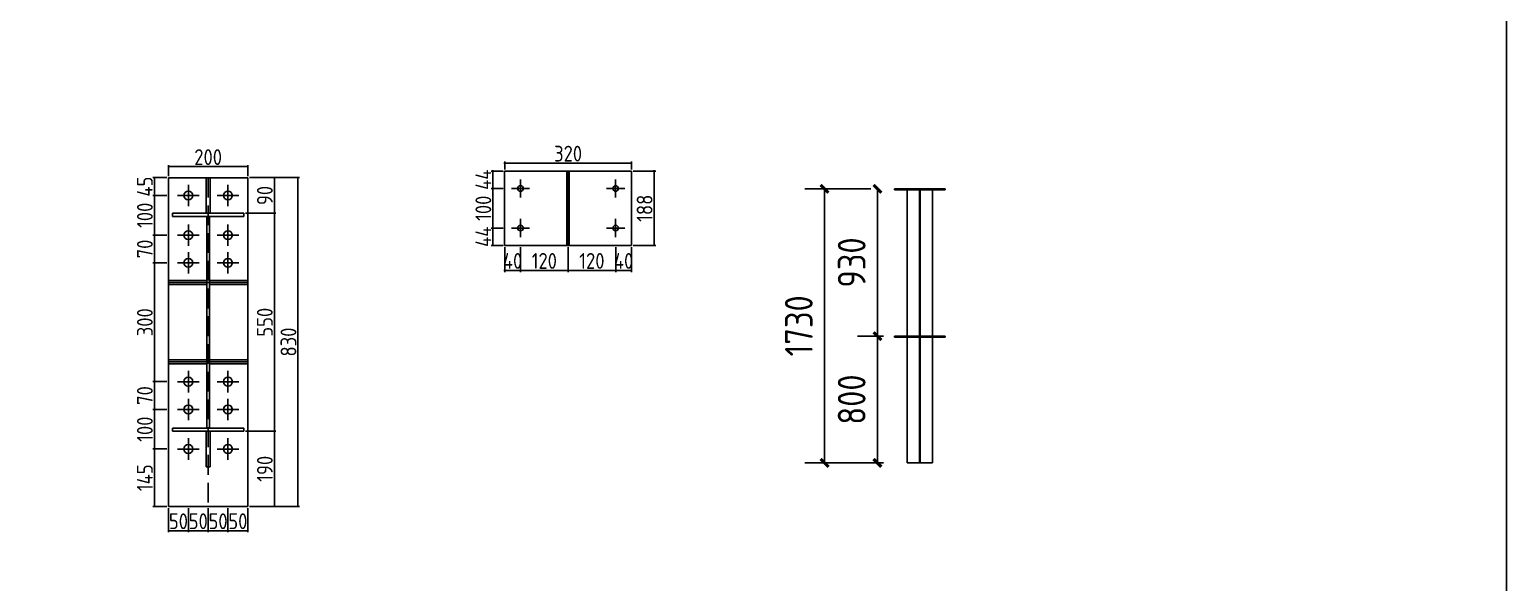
# Model space of a CAD drawing. Extents: x 102162 to 621267, y -39398 to 328893.
# Drawn here: x 306283 to 324912, y 226206 to 233186 of the extents above; entities that cross this region are included whole.
import ezdxf

# ---------------------------------------------------------------- set-up
doc = ezdxf.new("R2010")
doc.units = 0
doc.header["$LTSCALE"] = 1000
doc.header["$MEASUREMENT"] = 0
doc.linetypes.add('DASH', pattern=[0.35, 0.25, -0.1])
doc.styles.get("Standard").update_dxf_attribs({"font": 'gbenor.shx', "bigfont": 'gbcbig.shx'})
doc.dimstyles.get("Standard").update_dxf_attribs({"dimscale": 100, "dimtxt": 3.5, "dimasz": 1, "dimexe": 2.5, "dimexo": 3, "dimgap": 1.5, "dimtad": 1, "dimdec": 0, "dimzin": 0, "dimdsep": 46, "dimtxsty": 'Standard', "dimblk": 'ARCHTICK', "dimcen": 0.09, "dimadec": 0, "dimazin": 0, "dimtfac": 1, "dimtdec": 0, "dimtix": 1, "dimtmove": 2, "dimatfit": 3, "dimfxl": 1, "dimtolj": 1, "dimtzin": 0, "dimarcsym": 0})

# ---------------------------------------------------------------- blocks, each defined once
blk = doc.blocks.new('_ArchTick')
at = {"color": 0, "linetype": 'ByBlock', "const_width": 0.4}
blk.add_lwpolyline([(-0.5, -0.5), (0.5, 0.5)], dxfattribs=at)
blk = doc.blocks.new('*D6180')
at = {"color": 3, "lineweight": -2}
for p, q in [((317053, 229315), (316728, 229315)), ((316978, 227715), (316978, 229315)), ((317053, 227715), (316728, 227715))]:
    blk.add_line(p, q, dxfattribs=at)
at = {"layer": 'Defpoints', "color": 0}
for p in [(316978, 229315), (317353, 229315), (317353, 227715)]:
    blk.add_point(p, dxfattribs=at)
at = {"color": 3, "lineweight": -2, "xscale": 100, "yscale": 100, "zscale": 100}
for p, rotation in [((316978, 229315), 90), ((316978, 227715), 270)]:
    blk.add_blockref('_ArchTick', p, dxfattribs=dict(at, rotation=rotation))
at = {"color": 0, "insert": (316653, 228515), "char_height": 350, "attachment_point": 5, "rotation": 90}
blk.add_mtext('\\A1;800', dxfattribs=at)
blk = doc.blocks.new('*D6181')
at = {"color": 3, "lineweight": -2}
for p, q in [((316893, 231175), (316728, 231175)), ((316978, 229315), (316978, 231175)), ((316893, 229315), (316728, 229315))]:
    blk.add_line(p, q, dxfattribs=at)
at = {"layer": 'Defpoints', "color": 0}
for p in [(316978, 231175), (317193, 231175), (317193, 229315)]:
    blk.add_point(p, dxfattribs=at)
at = {"color": 3, "lineweight": -2, "xscale": 100, "yscale": 100, "zscale": 100}
for p, rotation in [((316978, 231175), 90), ((316978, 229315), 270)]:
    blk.add_blockref('_ArchTick', p, dxfattribs=dict(at, rotation=rotation))
at = {"color": 0, "insert": (316653, 230245), "char_height": 350, "attachment_point": 5, "rotation": 90}
blk.add_mtext('\\A1;930', dxfattribs=at)
blk = doc.blocks.new('*D6151')
at = {"color": 3, "lineweight": -2}
for p, q in [((316893, 231175), (316061, 231175)), ((316311, 227715), (316311, 231175)), ((317053, 227715), (316061, 227715))]:
    blk.add_line(p, q, dxfattribs=at)
at = {"layer": 'Defpoints', "color": 0}
for p in [(316311, 231175), (317193, 231175), (317353, 227715)]:
    blk.add_point(p, dxfattribs=at)
at = {"color": 3, "lineweight": -2, "xscale": 100, "yscale": 100, "zscale": 100}
for p, rotation in [((316311, 231175), 90), ((316311, 227715), 270)]:
    blk.add_blockref('_ArchTick', p, dxfattribs=dict(at, rotation=rotation))
at = {"color": 0, "insert": (315986, 229445), "char_height": 350, "attachment_point": 5, "rotation": 90}
blk.add_mtext('\\A1;1730', dxfattribs=at)
blk = doc.blocks.new('*D6214')
at = {"color": 0, "lineweight": -2}
for p, q in [((308036, 227146), (308036, 226839)), ((308286, 227146), (308286, 226839)), ((308026, 226859), (308296, 226859))]:
    blk.add_line(p, q, dxfattribs=at)
at = {"layer": 'Defpoints', "color": 0}
for p in [(308036, 227166), (308286, 227166), (308286, 226859)]:
    blk.add_point(p, dxfattribs=at)
at = {"color": 0, "lineweight": -2, "xscale": 10, "yscale": 10, "zscale": 10, "rotation": 180}
blk.add_blockref('_ArchTick', (308036, 226859), dxfattribs=at)
at = {"color": 0, "lineweight": -2, "xscale": 10, "yscale": 10, "zscale": 10}
blk.add_blockref('_ArchTick', (308286, 226859), dxfattribs=at)
at = {"color": 0, "insert": (308161, 226979), "char_height": 200, "attachment_point": 5}
blk.add_mtext('\\A1;50', dxfattribs=at)
blk = doc.blocks.new('*D6215')
at = {"color": 0, "lineweight": -2}
for p, q in [((308286, 227146), (308286, 226839)), ((308536, 227146), (308536, 226839)), ((308276, 226859), (308546, 226859))]:
    blk.add_line(p, q, dxfattribs=at)
at = {"layer": 'Defpoints', "color": 0}
for p in [(308286, 227166), (308536, 227166), (308536, 226859)]:
    blk.add_point(p, dxfattribs=at)
at = {"color": 0, "lineweight": -2, "xscale": 10, "yscale": 10, "zscale": 10, "rotation": 180}
blk.add_blockref('_ArchTick', (308286, 226859), dxfattribs=at)
at = {"color": 0, "lineweight": -2, "xscale": 10, "yscale": 10, "zscale": 10}
blk.add_blockref('_ArchTick', (308536, 226859), dxfattribs=at)
at = {"color": 0, "insert": (308411, 226979), "char_height": 200, "attachment_point": 5}
blk.add_mtext('\\A1;50', dxfattribs=at)
blk = doc.blocks.new('*D6216')
at = {"color": 0, "lineweight": -2}
for p, q in [((308536, 227146), (308536, 226839)), ((308786, 227146), (308786, 226839)), ((308526, 226859), (308796, 226859))]:
    blk.add_line(p, q, dxfattribs=at)
at = {"layer": 'Defpoints', "color": 0}
for p in [(308536, 227166), (308786, 227166), (308786, 226859)]:
    blk.add_point(p, dxfattribs=at)
at = {"color": 0, "lineweight": -2, "xscale": 10, "yscale": 10, "zscale": 10, "rotation": 180}
blk.add_blockref('_ArchTick', (308536, 226859), dxfattribs=at)
at = {"color": 0, "lineweight": -2, "xscale": 10, "yscale": 10, "zscale": 10}
blk.add_blockref('_ArchTick', (308786, 226859), dxfattribs=at)
at = {"color": 0, "insert": (308661, 226979), "char_height": 200, "attachment_point": 5}
blk.add_mtext('\\A1;50', dxfattribs=at)
blk = doc.blocks.new('*D6217')
at = {"color": 0, "lineweight": -2}
for p, q in [((308786, 227146), (308786, 226839)), ((309036, 227146), (309036, 226839)), ((308776, 226859), (309046, 226859))]:
    blk.add_line(p, q, dxfattribs=at)
at = {"layer": 'Defpoints', "color": 0}
for p in [(308786, 227166), (309036, 227166), (309036, 226859)]:
    blk.add_point(p, dxfattribs=at)
at = {"color": 0, "lineweight": -2, "xscale": 10, "yscale": 10, "zscale": 10, "rotation": 180}
blk.add_blockref('_ArchTick', (308786, 226859), dxfattribs=at)
at = {"color": 0, "lineweight": -2, "xscale": 10, "yscale": 10, "zscale": 10}
blk.add_blockref('_ArchTick', (309036, 226859), dxfattribs=at)
at = {"color": 0, "insert": (308911, 226979), "char_height": 200, "attachment_point": 5}
blk.add_mtext('\\A1;50', dxfattribs=at)
blk = doc.blocks.new('*D6218')
at = {"color": 0, "lineweight": -2}
for p, q in [((308016, 231316), (307838, 231316)), ((307858, 231316), (307858, 231326)), ((307858, 231316), (307858, 231091)), ((308016, 231091), (307838, 231091)), ((307858, 231091), (307858, 231081))]:
    blk.add_line(p, q, dxfattribs=at)
at = {"layer": 'Defpoints', "color": 0}
for p in [(308036, 231316), (307858, 231091), (308036, 231091)]:
    blk.add_point(p, dxfattribs=at)
at = {"color": 0, "lineweight": -2, "xscale": 10, "yscale": 10, "zscale": 10}
for p, rotation in [((307858, 231316), 270), ((307858, 231091), 90)]:
    blk.add_blockref('_ArchTick', p, dxfattribs=dict(at, rotation=rotation))
at = {"color": 0, "insert": (307738, 231203), "char_height": 200, "attachment_point": 5, "rotation": 90}
blk.add_mtext('\\A1;45', dxfattribs=at)
blk = doc.blocks.new('*D6157')
at = {"color": 0, "lineweight": -2}
for p, q in [((308016, 231091), (307838, 231091)), ((307858, 231101), (307858, 230581)), ((308016, 230591), (307838, 230591))]:
    blk.add_line(p, q, dxfattribs=at)
at = {"layer": 'Defpoints', "color": 0}
for p in [(308036, 231091), (307858, 230591), (308036, 230591)]:
    blk.add_point(p, dxfattribs=at)
at = {"color": 0, "lineweight": -2, "xscale": 10, "yscale": 10, "zscale": 10}
for p, rotation in [((307858, 231091), 90), ((307858, 230591), 270)]:
    blk.add_blockref('_ArchTick', p, dxfattribs=dict(at, rotation=rotation))
at = {"color": 0, "insert": (307738, 230841), "char_height": 200, "attachment_point": 5, "rotation": 90}
blk.add_mtext('\\A1;100', dxfattribs=at)
blk = doc.blocks.new('*D6158')
at = {"color": 0, "lineweight": -2}
for p, q in [((308016, 230591), (307838, 230591)), ((307858, 230601), (307858, 230231)), ((308016, 230241), (307838, 230241))]:
    blk.add_line(p, q, dxfattribs=at)
at = {"layer": 'Defpoints', "color": 0}
for p in [(308036, 230591), (307858, 230241), (308036, 230241)]:
    blk.add_point(p, dxfattribs=at)
at = {"color": 0, "lineweight": -2, "xscale": 10, "yscale": 10, "zscale": 10}
for p, rotation in [((307858, 230591), 90), ((307858, 230241), 270)]:
    blk.add_blockref('_ArchTick', p, dxfattribs=dict(at, rotation=rotation))
at = {"color": 0, "insert": (307738, 230416), "char_height": 200, "attachment_point": 5, "rotation": 90}
blk.add_mtext('\\A1;70', dxfattribs=at)
blk = doc.blocks.new('*D6159')
at = {"color": 0, "lineweight": -2}
for p, q in [((307858, 230251), (307858, 228731)), ((308016, 230241), (307838, 230241)), ((308016, 228741), (307838, 228741))]:
    blk.add_line(p, q, dxfattribs=at)
at = {"layer": 'Defpoints', "color": 0}
for p in [(308036, 230241), (307858, 228741), (308036, 228741)]:
    blk.add_point(p, dxfattribs=at)
at = {"color": 0, "lineweight": -2, "xscale": 10, "yscale": 10, "zscale": 10}
for p, rotation in [((307858, 230241), 90), ((307858, 228741), 270)]:
    blk.add_blockref('_ArchTick', p, dxfattribs=dict(at, rotation=rotation))
at = {"color": 0, "insert": (307738, 229491), "char_height": 200, "attachment_point": 5, "rotation": 90}
blk.add_mtext('\\A1;300', dxfattribs=at)
blk = doc.blocks.new('*D6160')
at = {"color": 0, "lineweight": -2}
for p, q in [((308016, 228741), (307838, 228741)), ((307858, 228751), (307858, 228381)), ((308016, 228391), (307838, 228391))]:
    blk.add_line(p, q, dxfattribs=at)
at = {"layer": 'Defpoints', "color": 0}
for p in [(308036, 228741), (307858, 228391), (308036, 228391)]:
    blk.add_point(p, dxfattribs=at)
at = {"color": 0, "lineweight": -2, "xscale": 10, "yscale": 10, "zscale": 10}
for p, rotation in [((307858, 228741), 90), ((307858, 228391), 270)]:
    blk.add_blockref('_ArchTick', p, dxfattribs=dict(at, rotation=rotation))
at = {"color": 0, "insert": (307738, 228566), "char_height": 200, "attachment_point": 5, "rotation": 90}
blk.add_mtext('\\A1;70', dxfattribs=at)
blk = doc.blocks.new('*D6161')
at = {"color": 0, "lineweight": -2}
for p, q in [((308016, 228391), (307838, 228391)), ((307858, 228401), (307858, 227881)), ((308016, 227891), (307838, 227891))]:
    blk.add_line(p, q, dxfattribs=at)
at = {"layer": 'Defpoints', "color": 0}
for p in [(308036, 228391), (307858, 227891), (308036, 227891)]:
    blk.add_point(p, dxfattribs=at)
at = {"color": 0, "lineweight": -2, "xscale": 10, "yscale": 10, "zscale": 10}
for p, rotation in [((307858, 228391), 90), ((307858, 227891), 270)]:
    blk.add_blockref('_ArchTick', p, dxfattribs=dict(at, rotation=rotation))
at = {"color": 0, "insert": (307738, 228141), "char_height": 200, "attachment_point": 5, "rotation": 90}
blk.add_mtext('\\A1;100', dxfattribs=at)
blk = doc.blocks.new('*D6162')
at = {"color": 0, "lineweight": -2}
for p, q in [((308016, 227891), (307838, 227891)), ((307858, 227901), (307858, 227156)), ((308016, 227166), (307838, 227166))]:
    blk.add_line(p, q, dxfattribs=at)
at = {"layer": 'Defpoints', "color": 0}
for p in [(308036, 227891), (307858, 227166), (308036, 227166)]:
    blk.add_point(p, dxfattribs=at)
at = {"color": 0, "lineweight": -2, "xscale": 10, "yscale": 10, "zscale": 10}
for p, rotation in [((307858, 227891), 90), ((307858, 227166), 270)]:
    blk.add_blockref('_ArchTick', p, dxfattribs=dict(at, rotation=rotation))
at = {"color": 0, "insert": (307738, 227528), "char_height": 200, "attachment_point": 5, "rotation": 90}
blk.add_mtext('\\A1;145', dxfattribs=at)
blk = doc.blocks.new('*D6163')
at = {"color": 0, "lineweight": -2}
for p, q in [((309006, 228116), (309391, 228116)), ((309371, 227156), (309371, 228126)), ((309056, 227166), (309391, 227166))]:
    blk.add_line(p, q, dxfattribs=at)
at = {"layer": 'Defpoints', "color": 0}
for p in [(308986, 228116), (309371, 228116), (309036, 227166)]:
    blk.add_point(p, dxfattribs=at)
at = {"color": 0, "lineweight": -2, "xscale": 10, "yscale": 10, "zscale": 10}
for p, rotation in [((309371, 228116), 90), ((309371, 227166), 270)]:
    blk.add_blockref('_ArchTick', p, dxfattribs=dict(at, rotation=rotation))
at = {"color": 0, "insert": (309251, 227641), "char_height": 200, "attachment_point": 5, "rotation": 90}
blk.add_mtext('\\A1;190', dxfattribs=at)
blk = doc.blocks.new('*D6219')
at = {"color": 0, "lineweight": -2}
for p, q in [((309006, 230866), (309391, 230866)), ((309371, 228106), (309371, 230876)), ((309006, 228116), (309391, 228116))]:
    blk.add_line(p, q, dxfattribs=at)
at = {"layer": 'Defpoints', "color": 0}
for p in [(308986, 230866), (309371, 230866), (308986, 228116)]:
    blk.add_point(p, dxfattribs=at)
at = {"color": 0, "lineweight": -2, "xscale": 10, "yscale": 10, "zscale": 10}
for p, rotation in [((309371, 230866), 90), ((309371, 228116), 270)]:
    blk.add_blockref('_ArchTick', p, dxfattribs=dict(at, rotation=rotation))
at = {"color": 0, "insert": (309251, 229491), "char_height": 200, "attachment_point": 5, "rotation": 90}
blk.add_mtext('\\A1;550', dxfattribs=at)
blk = doc.blocks.new('*D6220')
at = {"color": 0, "lineweight": -2}
for p, q in [((309056, 231316), (309391, 231316)), ((309371, 230856), (309371, 231326)), ((309006, 230866), (309391, 230866))]:
    blk.add_line(p, q, dxfattribs=at)
at = {"layer": 'Defpoints', "color": 0}
for p in [(309036, 231316), (309371, 231316), (308986, 230866)]:
    blk.add_point(p, dxfattribs=at)
at = {"color": 0, "lineweight": -2, "xscale": 10, "yscale": 10, "zscale": 10}
for p, rotation in [((309371, 231316), 90), ((309371, 230866), 270)]:
    blk.add_blockref('_ArchTick', p, dxfattribs=dict(at, rotation=rotation))
at = {"color": 0, "insert": (309251, 231091), "char_height": 200, "attachment_point": 5, "rotation": 90}
blk.add_mtext('\\A1;90', dxfattribs=at)
blk = doc.blocks.new('*D6221')
at = {"color": 0, "lineweight": -2}
for p, q in [((309056, 231316), (309689, 231316)), ((309669, 227156), (309669, 231326)), ((309056, 227166), (309689, 227166))]:
    blk.add_line(p, q, dxfattribs=at)
at = {"layer": 'Defpoints', "color": 0}
for p in [(309036, 231316), (309669, 231316), (309036, 227166)]:
    blk.add_point(p, dxfattribs=at)
at = {"color": 0, "lineweight": -2, "xscale": 10, "yscale": 10, "zscale": 10}
for p, rotation in [((309669, 231316), 90), ((309669, 227166), 270)]:
    blk.add_blockref('_ArchTick', p, dxfattribs=dict(at, rotation=rotation))
at = {"color": 0, "insert": (309549, 229241), "char_height": 200, "attachment_point": 5, "rotation": 90}
blk.add_mtext('\\A1;830', dxfattribs=at)
blk = doc.blocks.new('*D6222')
at = {"color": 0, "lineweight": -2}
for p, q in [((309046, 231455), (308026, 231455)), ((308036, 231336), (308036, 231475)), ((309036, 231336), (309036, 231475))]:
    blk.add_line(p, q, dxfattribs=at)
at = {"layer": 'Defpoints', "color": 0}
for p in [(308036, 231455), (308036, 231316), (309036, 231316)]:
    blk.add_point(p, dxfattribs=at)
at = {"color": 0, "lineweight": -2, "xscale": 10, "yscale": 10, "zscale": 10, "rotation": 180}
blk.add_blockref('_ArchTick', (308036, 231455), dxfattribs=at)
at = {"color": 0, "lineweight": -2, "xscale": 10, "yscale": 10, "zscale": 10}
blk.add_blockref('_ArchTick', (309036, 231455), dxfattribs=at)
at = {"color": 0, "insert": (308536, 231575), "char_height": 200, "attachment_point": 5}
blk.add_mtext('\\A1;200', dxfattribs=at)
blk = doc.blocks.new('*D6231')
at = {"color": 0, "lineweight": -2}
for p, q in [((312276, 230440), (312276, 230125)), ((312476, 230440), (312476, 230125)), ((312276, 230145), (312266, 230145)), ((312276, 230145), (312476, 230145)), ((312476, 230145), (312486, 230145))]:
    blk.add_line(p, q, dxfattribs=at)
at = {"layer": 'Defpoints', "color": 0}
for p in [(312276, 230460), (312476, 230460), (312476, 230145)]:
    blk.add_point(p, dxfattribs=at)
at = {"color": 0, "lineweight": -2, "xscale": 10, "yscale": 10, "zscale": 10}
blk.add_blockref('_ArchTick', (312276, 230145), dxfattribs=at)
at = {"color": 0, "lineweight": -2, "xscale": 10, "yscale": 10, "zscale": 10, "rotation": 180}
blk.add_blockref('_ArchTick', (312476, 230145), dxfattribs=at)
at = {"color": 0, "insert": (312376, 230265), "char_height": 200, "attachment_point": 5}
blk.add_mtext('\\A1;40', dxfattribs=at)
blk = doc.blocks.new('*D6232')
at = {"color": 0, "lineweight": -2}
for p, q in [((312476, 230440), (312476, 230125)), ((313076, 230440), (313076, 230125)), ((312466, 230145), (313086, 230145))]:
    blk.add_line(p, q, dxfattribs=at)
at = {"layer": 'Defpoints', "color": 0}
for p in [(312476, 230460), (313076, 230460), (313076, 230145)]:
    blk.add_point(p, dxfattribs=at)
at = {"color": 0, "lineweight": -2, "xscale": 10, "yscale": 10, "zscale": 10, "rotation": 180}
blk.add_blockref('_ArchTick', (312476, 230145), dxfattribs=at)
at = {"color": 0, "lineweight": -2, "xscale": 10, "yscale": 10, "zscale": 10}
blk.add_blockref('_ArchTick', (313076, 230145), dxfattribs=at)
at = {"color": 0, "insert": (312776, 230265), "char_height": 200, "attachment_point": 5}
blk.add_mtext('\\A1;120', dxfattribs=at)
blk = doc.blocks.new('*D6233')
at = {"color": 0, "lineweight": -2}
for p, q in [((313076, 230440), (313076, 230125)), ((313676, 230440), (313676, 230125)), ((313066, 230145), (313686, 230145))]:
    blk.add_line(p, q, dxfattribs=at)
at = {"layer": 'Defpoints', "color": 0}
for p in [(313076, 230460), (313676, 230460), (313676, 230145)]:
    blk.add_point(p, dxfattribs=at)
at = {"color": 0, "lineweight": -2, "xscale": 10, "yscale": 10, "zscale": 10, "rotation": 180}
blk.add_blockref('_ArchTick', (313076, 230145), dxfattribs=at)
at = {"color": 0, "lineweight": -2, "xscale": 10, "yscale": 10, "zscale": 10}
blk.add_blockref('_ArchTick', (313676, 230145), dxfattribs=at)
at = {"color": 0, "insert": (313376, 230265), "char_height": 200, "attachment_point": 5}
blk.add_mtext('\\A1;120', dxfattribs=at)
blk = doc.blocks.new('*D6234')
at = {"color": 0, "lineweight": -2}
for p, q in [((313676, 230440), (313676, 230125)), ((313876, 230440), (313876, 230125)), ((313676, 230145), (313666, 230145)), ((313676, 230145), (313876, 230145)), ((313876, 230145), (313886, 230145))]:
    blk.add_line(p, q, dxfattribs=at)
at = {"layer": 'Defpoints', "color": 0}
for p in [(313676, 230460), (313876, 230460), (313876, 230145)]:
    blk.add_point(p, dxfattribs=at)
at = {"color": 0, "lineweight": -2, "xscale": 10, "yscale": 10, "zscale": 10}
blk.add_blockref('_ArchTick', (313676, 230145), dxfattribs=at)
at = {"color": 0, "lineweight": -2, "xscale": 10, "yscale": 10, "zscale": 10, "rotation": 180}
blk.add_blockref('_ArchTick', (313876, 230145), dxfattribs=at)
at = {"color": 0, "insert": (313776, 230265), "char_height": 200, "attachment_point": 5}
blk.add_mtext('\\A1;40', dxfattribs=at)
blk = doc.blocks.new('*D6235')
at = {"color": 0, "lineweight": -2}
for p, q in [((312256, 230680), (312107, 230680)), ((312127, 230680), (312127, 230690)), ((312127, 230460), (312127, 230680)), ((312256, 230460), (312107, 230460)), ((312127, 230460), (312127, 230450))]:
    blk.add_line(p, q, dxfattribs=at)
at = {"layer": 'Defpoints', "color": 0}
for p in [(312127, 230680), (312276, 230680), (312276, 230460)]:
    blk.add_point(p, dxfattribs=at)
at = {"color": 0, "lineweight": -2, "xscale": 10, "yscale": 10, "zscale": 10}
for p, rotation in [((312127, 230680), 270), ((312127, 230460), 90)]:
    blk.add_blockref('_ArchTick', p, dxfattribs=dict(at, rotation=rotation))
at = {"color": 0, "insert": (312007, 230570), "char_height": 200, "attachment_point": 5, "rotation": 90}
blk.add_mtext('\\A1;44', dxfattribs=at)
blk = doc.blocks.new('*D6236')
at = {"color": 0, "lineweight": -2}
for p, q in [((312127, 230670), (312127, 231190)), ((312256, 231180), (312107, 231180)), ((312256, 230680), (312107, 230680))]:
    blk.add_line(p, q, dxfattribs=at)
at = {"layer": 'Defpoints', "color": 0}
for p in [(312127, 231180), (312276, 231180), (312276, 230680)]:
    blk.add_point(p, dxfattribs=at)
at = {"color": 0, "lineweight": -2, "xscale": 10, "yscale": 10, "zscale": 10}
for p, rotation in [((312127, 231180), 90), ((312127, 230680), 270)]:
    blk.add_blockref('_ArchTick', p, dxfattribs=dict(at, rotation=rotation))
at = {"color": 0, "insert": (312007, 230930), "char_height": 200, "attachment_point": 5, "rotation": 90}
blk.add_mtext('\\A1;100', dxfattribs=at)
blk = doc.blocks.new('*D6237')
at = {"color": 0, "lineweight": -2}
for p, q in [((312256, 231400), (312107, 231400)), ((312127, 231400), (312127, 231410)), ((312127, 231180), (312127, 231400)), ((312256, 231180), (312107, 231180)), ((312127, 231180), (312127, 231170))]:
    blk.add_line(p, q, dxfattribs=at)
at = {"layer": 'Defpoints', "color": 0}
for p in [(312127, 231400), (312276, 231400), (312276, 231180)]:
    blk.add_point(p, dxfattribs=at)
at = {"color": 0, "lineweight": -2, "xscale": 10, "yscale": 10, "zscale": 10}
for p, rotation in [((312127, 231400), 270), ((312127, 231180), 90)]:
    blk.add_blockref('_ArchTick', p, dxfattribs=dict(at, rotation=rotation))
at = {"color": 0, "insert": (312007, 231290), "char_height": 200, "attachment_point": 5, "rotation": 90}
blk.add_mtext('\\A1;44', dxfattribs=at)
blk = doc.blocks.new('*D6238')
at = {"color": 0, "lineweight": -2}
for p, q in [((312266, 231499), (313886, 231499)), ((312276, 231420), (312276, 231519)), ((313876, 231420), (313876, 231519))]:
    blk.add_line(p, q, dxfattribs=at)
at = {"layer": 'Defpoints', "color": 0}
for p in [(312276, 231400), (313876, 231499), (313876, 231400)]:
    blk.add_point(p, dxfattribs=at)
at = {"color": 0, "lineweight": -2, "xscale": 10, "yscale": 10, "zscale": 10, "rotation": 180}
blk.add_blockref('_ArchTick', (312276, 231499), dxfattribs=at)
at = {"color": 0, "lineweight": -2, "xscale": 10, "yscale": 10, "zscale": 10}
blk.add_blockref('_ArchTick', (313876, 231499), dxfattribs=at)
at = {"color": 0, "insert": (313076, 231619), "char_height": 200, "attachment_point": 5}
blk.add_mtext('\\A1;320', dxfattribs=at)
blk = doc.blocks.new('*D6239')
at = {"color": 0, "lineweight": -2}
for p, q in [((313896, 231400), (314181, 231400)), ((314161, 230450), (314161, 231410)), ((313896, 230460), (314181, 230460))]:
    blk.add_line(p, q, dxfattribs=at)
at = {"layer": 'Defpoints', "color": 0}
for p in [(313876, 231400), (314161, 231400), (313876, 230460)]:
    blk.add_point(p, dxfattribs=at)
at = {"color": 0, "lineweight": -2, "xscale": 10, "yscale": 10, "zscale": 10}
for p, rotation in [((314161, 231400), 90), ((314161, 230460), 270)]:
    blk.add_blockref('_ArchTick', p, dxfattribs=dict(at, rotation=rotation))
at = {"color": 0, "insert": (314041, 230930), "char_height": 200, "attachment_point": 5, "rotation": 90}
blk.add_mtext('\\A1;188', dxfattribs=at)

msp = doc.modelspace()

# ---------------------------------------------------------------- linework, layer by layer
at = {"color": 2}
for p, q in [((313875.5, 231399.6), (312275.5, 231399.6)), ((312275.5, 231399.6), (312275.5, 230459.6)), ((313875.5, 231399.6), (313875.5, 230459.6)), ((308036, 231315.8), (308036, 227165.8)), ((309036, 231315.8), (308036, 231315.8)), ((308286, 231225.8), (308286, 230955.8)), ((308511, 230865.8), (308511, 231315.8)), ((308561, 230865.8), (308561, 231315.8)), ((308786, 231225.8), (308786, 230955.8)), ((309036, 227165.8), (309036, 231315.8)), ((312475.5, 231294.6), (312475.5, 231064.6)), ((313675.5, 231294.6), (313675.5, 231064.6)), ((308421, 231090.8), (308151, 231090.8)), ((308921, 231090.8), (308651, 231090.8)), ((312590.5, 231179.6), (312360.5, 231179.6)), ((313560.5, 231179.6), (313790.5, 231179.6)), ((317192.7, 231163.3), (317192.7, 231175.3)), ((317192.7, 231175.3), (317512.7, 231175.3)), ((317506.7, 231163.3), (317192.7, 231163.3)), ((317832.7, 231175.3), (317512.7, 231175.3)), ((317518.7, 231163.3), (317832.7, 231163.3)), ((317832.7, 231163.3), (317832.7, 231175.3)), ((308286, 230725.8), (308286, 230455.8)), ((308786, 230725.8), (308786, 230455.8)), ((312360.5, 230679.6), (312590.5, 230679.6)), ((312475.5, 230794.6), (312475.5, 230564.6)), ((313790.5, 230679.6), (313560.5, 230679.6)), ((313675.5, 230794.6), (313675.5, 230564.6)), ((308421, 230590.8), (308151, 230590.8)), ((308921, 230590.8), (308651, 230590.8)), ((312275.5, 230459.6), (313875.5, 230459.6)), ((308286, 230375.8), (308286, 230105.8)), ((308786, 230375.8), (308786, 230105.8)), ((308421, 230240.8), (308151, 230240.8)), ((308921, 230240.8), (308651, 230240.8)), ((308521, 230015.8), (308036, 230015.8)), ((308036, 229965.8), (308521, 229965.8)), ((308551, 230015.8), (309036, 230015.8)), ((309036, 229965.8), (308551, 229965.8)), ((317506.7, 229315.3), (317192.7, 229315.3)), ((317192.7, 229315.3), (317192.7, 229303.3)), ((317192.7, 229303.3), (317506.7, 229303.3)), ((317518.7, 229315.3), (317832.7, 229315.3)), ((317832.7, 229303.3), (317518.7, 229303.3)), ((317832.7, 229315.3), (317832.7, 229303.3)), ((308521, 229015.8), (308036, 229015.8)), ((308036, 228965.8), (308521, 228965.8)), ((308551, 229015.8), (309036, 229015.8)), ((309036, 228965.8), (308551, 228965.8)), ((308286, 228875.8), (308286, 228605.8)), ((308786, 228875.8), (308786, 228605.8)), ((308421, 228740.8), (308151, 228740.8)), ((308921, 228740.8), (308651, 228740.8)), ((308421, 228390.8), (308151, 228390.8)), ((308286, 228525.8), (308286, 228255.8)), ((308921, 228390.8), (308651, 228390.8)), ((308786, 228525.8), (308786, 228255.8)), ((308286, 228025.8), (308286, 227755.8)), ((308511, 227665.8), (308511, 228115.8)), ((308561, 228115.8), (308561, 227665.8)), ((308786, 228025.8), (308786, 227755.8)), ((308421, 227890.8), (308151, 227890.8)), ((308921, 227890.8), (308651, 227890.8)), ((308536, 227665.8), (308511, 227665.8)), ((308561, 227665.8), (308536, 227665.8)), ((308036, 227165.8), (309036, 227165.8))]:
    msp.add_line(p, q, dxfattribs=at)
at = {"color": 6}
for p, q in [((313060.5, 230459.6), (313060.5, 231399.6)), ((313090.5, 230459.6), (313090.5, 231399.6))]:
    msp.add_line(p, q, dxfattribs=at)
for p, q in [((313060.5, 231399.6), (313060.5, 230459.6)), ((313090.5, 231399.6), (313090.5, 230459.6)), ((317352.7, 231163.3), (317352.7, 227715.3)), ((317672.7, 231163.3), (317352.7, 231163.3)), ((317506.7, 231163.3), (317506.7, 227715.3)), ((317518.7, 231163.3), (317518.7, 227715.3)), ((317672.7, 227715.3), (317672.7, 231163.3)), ((317352.7, 227715.3), (317672.7, 227715.3))]:
    msp.add_line(p, q)
at = {"color": 1}
for p, q in [((313075.5, 230459.6), (313075.5, 231399.6)), ((317512.7, 231175.3), (317512.7, 227715.3)), ((309036, 229990.8), (308036, 229990.8)), ((308036, 228990.8), (309036, 228990.8))]:
    msp.add_line(p, q, dxfattribs=at)
at = {"color": 1, "linetype": 'DASH'}
msp.add_line((308536, 231315.8), (308536, 227165.8), dxfattribs=at)
at = {"color": 4}
for p, q in [((308536, 230865.8), (308086, 230865.8)), ((308086, 230865.8), (308086, 230825.8)), ((308086, 230825.8), (308986, 230825.8)), ((308521, 230825.8), (308521, 228155.8)), ((308986, 230865.8), (308536, 230865.8)), ((308551, 230825.8), (308551, 228155.8)), ((308986, 230825.8), (308986, 230865.8)), ((308521, 229990.8), (308521, 230015.8)), ((308986, 228155.8), (308086, 228155.8)), ((308086, 228155.8), (308086, 228115.8)), ((308086, 228115.8), (308536, 228115.8)), ((308511, 228115.8), (308561, 228115.8)), ((308536, 228115.8), (308986, 228115.8)), ((308986, 228115.8), (308986, 228155.8))]:
    msp.add_line(p, q, dxfattribs=at)
msp.add_lwpolyline([(295211.7, 233601.7), (324911.7, 233601.7), (324911.7, 212601.7), (295211.7, 212601.7)], close=True)
at = {"color": 2}
for centre, radius in [((312475.5, 231179.6), 35), ((313675.5, 231179.6), 35), ((308286, 231090.8), 55), ((308786, 231090.8), 55), ((308286, 230590.8), 55), ((308786, 230590.8), 55), ((312475.5, 230679.6), 35), ((313675.5, 230679.6), 35), ((308286, 230240.8), 55), ((308786, 230240.8), 55), ((308286, 228740.8), 55), ((308786, 228740.8), 55), ((308286, 228390.8), 55), ((308786, 228390.8), 55), ((308286, 227890.8), 55), ((308786, 227890.8), 55)]:
    msp.add_circle(centre, radius, dxfattribs=at)

# ---------------------------------------------------------------- dimensions: what is measured, and where the dimension line sits
at = {"color": 4}
for p1, p2, distance, picture, middle in [((312275.5, 231399.6), (313875.5, 231399.6), 99.6, '*D6238', (313075.5, 231619.2)), ((309036, 231315.8), (308036, 231315.8), -139, '*D6222', (308536, 231574.8)), ((313875.5, 230459.6), (313875.5, 231399.6), -285.3, '*D6239', (314040.8, 230929.6)), ((309036, 227165.8), (309036, 231315.8), -633.4, '*D6221', (309549.3, 229240.8))]:
    dim = msp.add_aligned_dim(p1=p1, p2=p2, distance=distance, dimstyle='Standard', override={"dimtxt": 2, "dimasz": 0.1, "dimexe": 0.2, "dimexo": 0.2, "dimgap": 0.2, "dimlfac": 0.2, "dimdle": 0.1}, dxfattribs=at)
    dim.commit()
    dim.dimension.update_dxf_attribs({"geometry": picture, "text_midpoint": middle})
for base, p1, p2, picture, middle in [((312127, 231399.6), (312275.5, 231179.6), (312275.5, 231399.6), '*D6237', (312007, 231289.6)), ((307858, 231090.8), (308036, 231315.8), (308036, 231090.8), '*D6218', (307738, 231203.3)), ((309370.9, 231315.8), (308986, 230865.8), (309036, 231315.8), '*D6220', (309250.9, 231090.8)), ((312127, 231179.6), (312275.5, 230679.6), (312275.5, 231179.6), '*D6236', (312007, 230929.6)), ((307858, 230590.8), (308036, 231090.8), (308036, 230590.8), '*D6157', (307738, 230840.8)), ((309370.9, 230865.8), (308986, 228115.8), (308986, 230865.8), '*D6219', (309250.9, 229490.8)), ((312127, 230679.6), (312275.5, 230459.6), (312275.5, 230679.6), '*D6235', (312007, 230569.6)), ((307858, 230240.8), (308036, 230590.8), (308036, 230240.8), '*D6158', (307738, 230415.8)), ((307858, 228740.8), (308036, 230240.8), (308036, 228740.8), '*D6159', (307738, 229490.8)), ((307858, 228390.8), (308036, 228740.8), (308036, 228390.8), '*D6160', (307738, 228565.8)), ((307858, 227890.8), (308036, 228390.8), (308036, 227890.8), '*D6161', (307738, 228140.8)), ((309370.9, 228115.8), (309036, 227165.8), (308986, 228115.8), '*D6163', (309250.9, 227640.8)), ((307858, 227165.8), (308036, 227890.8), (308036, 227165.8), '*D6162', (307738, 227528.3))]:
    dim = msp.add_linear_dim(base=base, p1=p1, p2=p2, angle=90, dimstyle='Standard', override={"dimtxt": 2, "dimasz": 0.1, "dimexe": 0.2, "dimexo": 0.2, "dimgap": 0.2, "dimlfac": 0.2, "dimdle": 0.1}, dxfattribs=at)
    dim.commit()
    dim.dimension.update_dxf_attribs({"geometry": picture, "text_midpoint": middle})
for base, p1, p2, picture, middle in [((316311.2, 231175.3), (317352.7, 227715.3), (317192.7, 231175.3), '*D6151', (315986.2, 229445.3)), ((316977.6, 231175.3), (317192.7, 229315.3), (317192.7, 231175.3), '*D6181', (316652.6, 230245.3)), ((316977.6, 229315.3), (317352.7, 227715.3), (317352.7, 229315.3), '*D6180', (316652.6, 228515.3))]:
    dim = msp.add_linear_dim(base=base, p1=p1, p2=p2, angle=90, dimstyle='Standard', override={"dimlfac": 0.5, "dimclrd": 3, "dimclre": 3})
    dim.commit()
    dim.dimension.update_dxf_attribs({"geometry": picture, "text_midpoint": middle})
for base, p1, p2, picture, middle in [((312475.5, 230144.7), (312275.5, 230459.6), (312475.5, 230459.6), '*D6231', (312375.5, 230264.7)), ((313075.5, 230144.7), (312475.5, 230459.6), (313075.5, 230459.6), '*D6232', (312775.5, 230264.7)), ((313675.5, 230144.7), (313075.5, 230459.6), (313675.5, 230459.6), '*D6233', (313375.5, 230264.7)), ((313875.5, 230144.7), (313675.5, 230459.6), (313875.5, 230459.6), '*D6234', (313775.5, 230264.7)), ((308286, 226859.3), (308036, 227165.8), (308286, 227165.8), '*D6214', (308161, 226979.3)), ((308536, 226859.3), (308286, 227165.8), (308536, 227165.8), '*D6215', (308411, 226979.3)), ((308786, 226859.3), (308536, 227165.8), (308786, 227165.8), '*D6216', (308661, 226979.3)), ((309036, 226859.3), (308786, 227165.8), (309036, 227165.8), '*D6217', (308911, 226979.3))]:
    dim = msp.add_linear_dim(base=base, p1=p1, p2=p2, dimstyle='Standard', override={"dimtxt": 2, "dimasz": 0.1, "dimexe": 0.2, "dimexo": 0.2, "dimgap": 0.2, "dimlfac": 0.2, "dimdle": 0.1}, dxfattribs=at)
    dim.commit()
    dim.dimension.update_dxf_attribs({"geometry": picture, "text_midpoint": middle})

doc.saveas('drawing.dxf')
